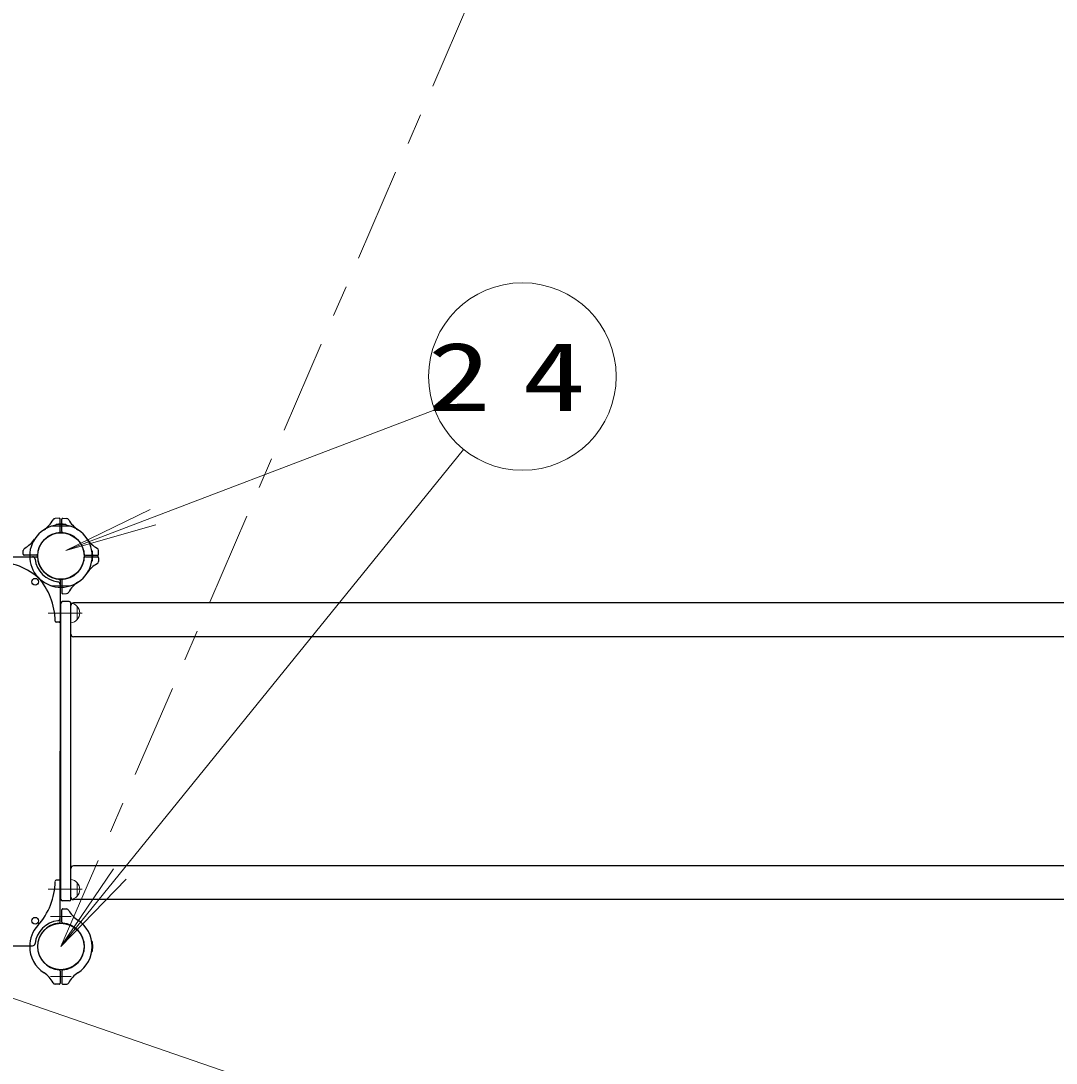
# Model space of a CAD drawing. Units: millimetres on the paper. Extents: x -385 to 0, y -594 to 267.
# Drawn here: x -224.64 to -191.52, y 162.46 to 195.82 of the extents above; entities that cross this region are included whole.
import ezdxf

# ---------------------------------------------------------------- set-up
doc = ezdxf.new("R2010")
doc.units = ezdxf.units.MM
doc.linetypes.add('USER2', pattern=[6, 3, -1, 1, -1])
doc.layers.add('LY_1', color=7, linetype='Continuous', lineweight=25)
doc.styles.add('ＭＳ ゴシック', font='')
doc.styles.get('ＭＳ ゴシック').set_extended_font_data('MS Gothic')

msp = doc.modelspace()

# ---------------------------------------------------------------- linework, layer by layer
at = {"layer": 'LY_1', "linetype": 'USER2', "lineweight": 13}
for p, q in [((-223.361, 166.195), (-206.437, 205.372)), ((-223.029, 179.653), (-223.693, 179.653)), ((-223.029, 177.736), (-223.693, 177.736)), ((-223.767, 176.861), (-222.682, 176.861)), ((-223.767, 168.028), (-222.682, 168.028)), ((-223.029, 167.153), (-223.693, 167.153)), ((-223.029, 165.236), (-223.693, 165.236))]:
    msp.add_line(p, q, dxfattribs=at)
at = {"layer": 'LY_1', "lineweight": 13}
for p, q in [((-211.4, 183.37), (-223.206, 178.871)), ((-210.484, 182.106), (-223.361, 166.195)), ((-223.206, 178.871), (-220.506, 180.18)), ((-223.206, 178.871), (-220.32, 179.691)), ((-222.842, 176.658), (-222.842, 177.081)), ((-223.361, 166.195), (-221.684, 168.682)), ((-223.361, 166.195), (-221.278, 168.353)), ((-222.842, 168.231), (-222.842, 167.808)), ((-211.796, 160.019), (-228.955, 165.941))]:
    msp.add_line(p, q, dxfattribs=at)
at = {"layer": 'LY_1'}
for p, q in [((-223.421, 179.902), (-223.542, 179.898)), ((-223.386, 179.476), (-223.386, 179.868)), ((-223.336, 179.476), (-223.336, 179.868)), ((-223.302, 179.902), (-223.171, 179.897)), ((-223.528, 179.681), (-223.528, 179.683)), ((-223.195, 179.681), (-223.195, 179.683)), ((-224.568, 178.754), (-224.564, 178.875)), ((-222.375, 178.861), (-222.373, 178.861)), ((-222.154, 178.754), (-222.159, 178.885)), ((-229.611, 178.67), (-224.143, 178.67)), ((-224.143, 178.72), (-224.535, 178.72)), ((-222.58, 178.72), (-222.188, 178.72)), ((-222.58, 178.67), (-222.188, 178.67)), ((-222.375, 178.528), (-222.373, 178.528)), ((-222.154, 178.635), (-222.158, 178.514)), ((-223.386, 177.913), (-223.386, 172.445)), ((-223.336, 177.913), (-223.336, 177.521)), ((-223.302, 177.488), (-223.181, 177.492)), ((-223.361, 167.703), (-223.361, 177.186)), ((-223.095, 177.236), (-223.311, 177.236)), ((-223.045, 167.703), (-223.045, 177.186)), ((-171.92, 177.195), (-222.961, 177.195)), ((-223.421, 176.571), (-223.509, 176.575)), ((-171.92, 176.111), (-222.961, 176.111)), ((-223.386, 166.976), (-223.386, 172.445)), ((-171.92, 168.778), (-222.961, 168.778)), ((-223.421, 168.319), (-223.509, 168.314)), ((-223.095, 167.653), (-223.311, 167.653)), ((-171.92, 167.695), (-222.961, 167.695)), ((-223.336, 166.976), (-223.336, 167.368)), ((-223.302, 167.402), (-223.181, 167.398)), ((-229.611, 166.22), (-224.272, 166.22)), ((-222.375, 166.361), (-222.373, 166.361)), ((-222.375, 166.028), (-222.373, 166.028)), ((-223.386, 165.413), (-223.386, 165.021)), ((-223.336, 165.413), (-223.336, 165.021)), ((-223.421, 164.988), (-223.542, 164.992)), ((-223.302, 164.988), (-223.171, 164.992))]:
    msp.add_line(p, q, dxfattribs=at)
at = {"layer": 'LY_1', "lineweight": 13}
msp.add_circle((-208.597, 184.438), 3, dxfattribs=at)
at = {"layer": 'LY_1'}
for centre, radius in [((-223.361, 178.695), 0.743), ((-224.186, 177.87), 0.108), ((-224.186, 167.02), 0.108), ((-223.361, 166.195), 0.743)]:
    msp.add_circle(centre, radius, dxfattribs=at)
for centre, radius, start, end in [((-224.353, 180.237), 0.833, 302.7272, 332.5412), ((-223.539, 179.814), 0.0833, 92, 152.5412), ((-223.42, 179.868), 0.0333, 0, 92), ((-223.303, 179.868), 0.0333, 88, 180), ((-223.184, 179.814), 0.0833, 27.4588, 88), ((-222.37, 180.237), 0.833, 207.4588, 237.2728), ((-223.361, 178.695), 1, 90, 180), ((-223.511, 179.683), 0.0167, 98.6269, 180), ((-223.361, 178.695), 1.017, 90, 98.6269), ((-223.361, 178.695), 1.017, 81.3731, 90), ((-223.361, 178.695), 1, 0, 90), ((-223.211, 179.683), 0.0167, 0, 81.3731), ((-224.904, 179.686), 0.833, 297.4588, 327.2728), ((-223.361, 178.695), 0.75, 90, 180), ((-223.42, 179.476), 0.0333, 274.2707, 0), ((-223.361, 178.695), 0.75, 0, 90), ((-223.303, 179.476), 0.0333, 180, 265.7293), ((-221.819, 179.686), 0.833, 212.7272, 242.5412), ((-224.481, 178.872), 0.0833, 117.4588, 178), ((-222.373, 178.845), 0.0167, 8.6269, 90), ((-223.361, 178.695), 1.017, 0, 8.6269), ((-222.242, 178.872), 0.0833, 2, 62.5412), ((-225.489, 176.349), 2.167, 47.7828, 88.9159), ((-224.535, 178.753), 0.0333, 178, 270), ((-223.361, 178.695), 1, 180, 222.2172), ((-224.272, 178.586), 0.0833, 6.7872, 90), ((-223.361, 178.695), 0.833, 186.7872, 263.2128), ((-224.143, 178.753), 0.0333, 270, 355.7293), ((-224.143, 178.636), 0.0333, 4.2707, 90), ((-223.361, 178.695), 0.75, 180, 270), ((-223.361, 178.695), 0.75, 270, 0), ((-223.361, 178.695), 1, 270, 0), ((-222.58, 178.753), 0.0333, 184.2707, 270), ((-222.58, 178.636), 0.0333, 90, 175.7293), ((-222.373, 178.545), 0.0167, 270, 351.3731), ((-223.361, 178.695), 1.017, 351.3731, 0), ((-222.242, 178.517), 0.0833, 297.4588, 358), ((-222.188, 178.753), 0.0333, 270, 2), ((-222.188, 178.636), 0.0333, 358, 90), ((-221.819, 177.703), 0.833, 117.4588, 147.2728), ((-225.707, 176.567), 2.167, 1.0841, 42.2172), ((-223.361, 178.695), 1, 227.7828, 270), ((-223.47, 177.784), 0.0833, 0, 83.2128), ((-223.42, 177.913), 0.0333, 0, 85.7293), ((-223.303, 177.913), 0.0333, 94.2707, 180), ((-222.37, 177.152), 0.833, 122.7272, 152.5412), ((-223.303, 177.521), 0.0333, 180, 272), ((-223.184, 177.575), 0.0833, 272, 332.5412), ((-223.311, 177.186), 0.05, 90, 180), ((-223.095, 177.186), 0.05, 0, 90), ((-222.961, 177.111), 0.0833, 90, 180), ((-223.507, 176.608), 0.0333, 181.0841, 267), ((-223.42, 176.604), 0.0333, 267, 0), ((-222.961, 176.195), 0.0833, 180, 270), ((-222.961, 168.695), 0.0833, 90, 180), ((-225.707, 168.322), 2.167, 317.7828, 358.9158), ((-223.507, 168.281), 0.0333, 93, 178.9159), ((-223.42, 168.285), 0.0333, 0, 93), ((-223.311, 167.703), 0.05, 180, 270), ((-223.095, 167.703), 0.05, 270, 0), ((-222.961, 167.778), 0.0833, 180, 270), ((-223.303, 167.368), 0.0333, 88, 180), ((-223.184, 167.314), 0.0833, 27.4588, 88), ((-222.37, 167.737), 0.833, 207.4588, 237.2728), ((-223.361, 166.195), 1, 137.7828, 180), ((-223.361, 166.195), 0.833, 96.7872, 173.2128), ((-223.361, 166.195), 0.75, 94.2707, 180), ((-223.47, 167.105), 0.0833, 276.7872, 0), ((-223.42, 166.976), 0.0333, 274.2707, 0), ((-223.303, 166.976), 0.0333, 180, 265.7293), ((-223.361, 166.195), 0.75, 0, 85.7293), ((-223.361, 166.195), 1, 0, 57.2728), ((-223.361, 166.195), 1, 180, 237.2728), ((-224.272, 166.303), 0.0833, 270, 353.2128), ((-223.361, 166.195), 0.75, 180, 265.7293), ((-223.361, 166.195), 0.75, 274.2707, 0), ((-223.361, 166.195), 1, 302.7272, 0), ((-222.373, 166.345), 0.0167, 8.6269, 90), ((-223.361, 166.195), 1.017, 0, 8.6269), ((-223.361, 166.195), 1.017, 351.3731, 0), ((-222.373, 166.045), 0.0167, 270, 351.3731), ((-224.353, 164.652), 0.833, 27.4588, 57.2728), ((-223.42, 165.413), 0.0333, 0, 85.7293), ((-223.303, 165.413), 0.0333, 94.2707, 180), ((-222.37, 164.652), 0.833, 122.7272, 152.5412), ((-223.539, 165.075), 0.0833, 207.4588, 268), ((-223.42, 165.021), 0.0333, 268, 0), ((-223.303, 165.021), 0.0333, 180, 272), ((-223.184, 165.075), 0.0833, 272, 332.5412)]:
    msp.add_arc(centre, radius, start, end, dxfattribs=at)
at = {"layer": 'LY_1', "lineweight": 13}
for centre in [(-223.08, 176.87), (-223.08, 168.02)]:
    msp.add_arc(centre, 0.319, 276.3597, 83.6403, dxfattribs=at)

# ---------------------------------------------------------------- texts
at = {"layer": 'LY_1', "insert": (-208.597, 184.438), "char_height": 2.199, "attachment_point": 5, "style": 'ＭＳ ゴシック'}
msp.add_mtext('\\T1.5;\\W1.35;24', dxfattribs=at)

doc.saveas('drawing.dxf')
